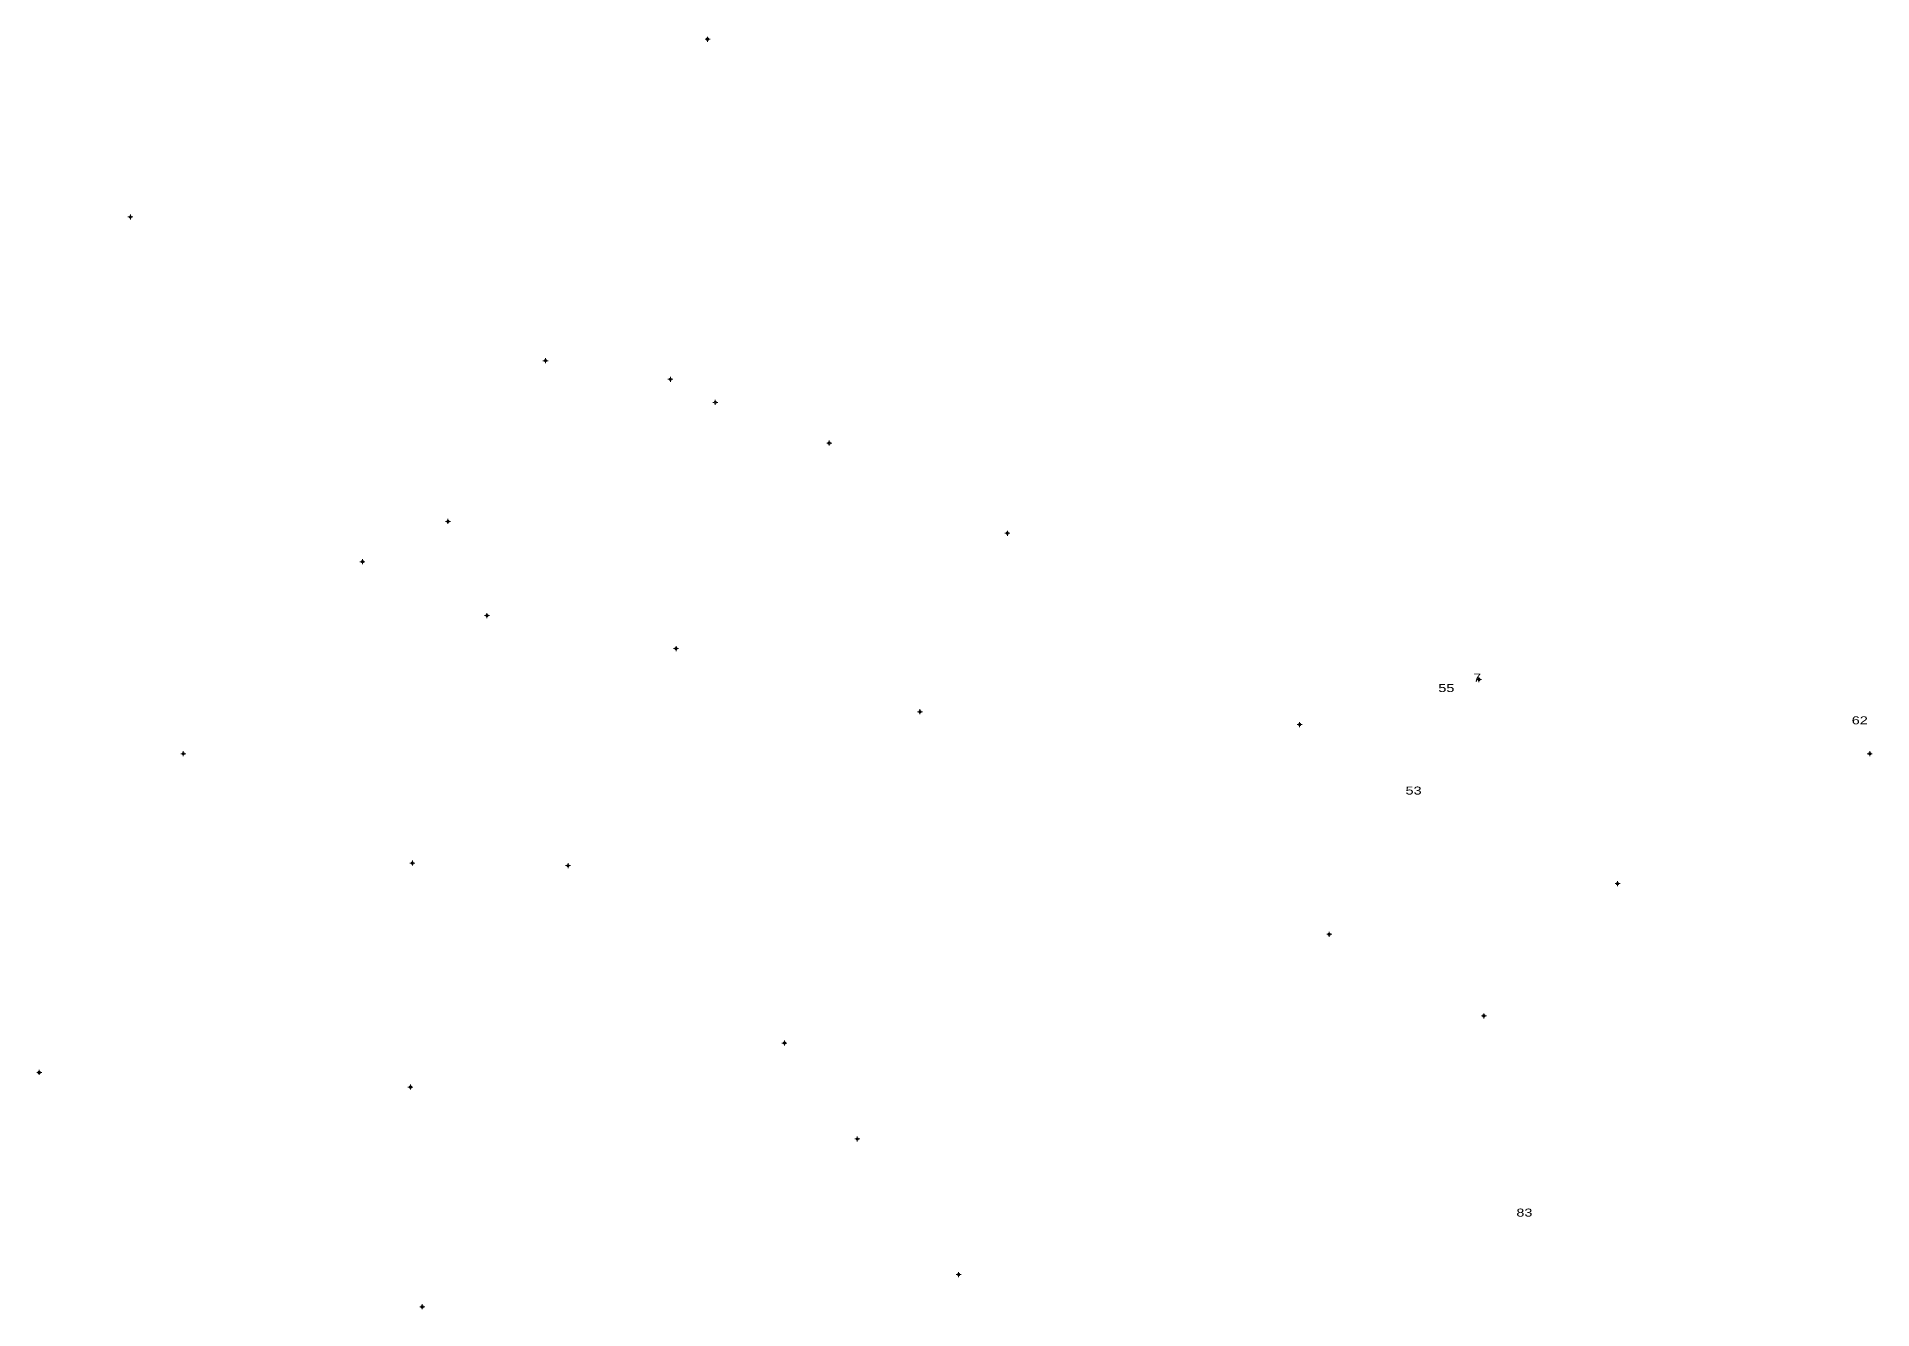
# Model space of a CAD drawing. Header units: metres. Extents: x 397680 to 399663, y 48567 to 49853.
# Drawn here: x 399204.1 to 399662.8, y 49152.5 to 49470.6 of the extents above; entities that cross this region are included whole.
import ezdxf
from ezdxf.enums import TextEntityAlignment as Align

# ---------------------------------------------------------------- set-up
doc = ezdxf.new("R2010")
doc.units = ezdxf.units.M
doc.header["$LTSCALE"] = 1.4
doc.layers.add('50', color=7, linetype='Continuous', lineweight=13)
doc.layers.add('52', color=7, linetype='Continuous')

msp = doc.modelspace()

# ---------------------------------------------------------------- hatches: boundary and pattern name
at = {"layer": '50'}
for points in [[(399371.796, 49469.978, 1), (399371.646, 49469.978, 1)], [(399227.574, 49425.529, 1), (399227.424, 49425.529, 1)], [(399331.297, 49389.603, 1), (399331.147, 49389.603, 1)], [(399331.297, 49389.603, 1), (399331.147, 49389.603, 1)], [(399362.491, 49384.954, 1), (399362.341, 49384.954, 1)], [(399362.491, 49384.954, 1), (399362.341, 49384.954, 1)], [(399373.738, 49379.189, 1), (399373.588, 49379.189, 1)], [(399402.187, 49369, 1), (399402.037, 49369, 1)], [(399306.918, 49349.421, 1), (399306.768, 49349.421, 1)], [(399306.918, 49349.421, 1), (399306.768, 49349.421, 1)], [(399446.715, 49346.477, 1), (399446.565, 49346.477, 1)], [(399446.715, 49346.477, 1), (399446.565, 49346.477, 1)], [(399285.568, 49339.35, 1), (399285.418, 49339.35, 1)], [(399285.568, 49339.35, 1), (399285.418, 49339.35, 1)], [(399316.662, 49325.885, 1), (399316.512, 49325.885, 1)], [(399316.662, 49325.885, 1), (399316.512, 49325.885, 1)], [(399363.916, 49317.636, 1), (399363.766, 49317.636, 1)], [(399363.916, 49317.636, 1), (399363.766, 49317.636, 1)], [(399564.552, 49309.904, 1), (399564.402, 49309.904, 1)], [(399564.552, 49309.904, 1), (399564.402, 49309.904, 1)], [(399564.552, 49309.904, 1), (399564.402, 49309.904, 1)], [(399564.552, 49309.904, 1), (399564.402, 49309.904, 1)], [(399424.865, 49301.838, 1), (399424.715, 49301.838, 1)], [(399424.865, 49301.838, 1), (399424.715, 49301.838, 1)], [(399424.865, 49301.838, 1), (399424.715, 49301.838, 1)], [(399424.865, 49301.838, 1), (399424.715, 49301.838, 1)], [(399519.745, 49298.645, 1), (399519.595, 49298.645, 1)], [(399240.797, 49291.351, 1), (399240.647, 49291.351, 1)], [(399240.797, 49291.351, 1), (399240.647, 49291.351, 1)], [(399662.206, 49291.351, 1), (399662.056, 49291.351, 1)], [(399298.027, 49264.006, 1), (399297.877, 49264.006, 1)], [(399298.027, 49264.006, 1), (399297.877, 49264.006, 1)], [(399336.922, 49263.376, 1), (399336.772, 49263.376, 1)], [(399599.177, 49258.884, 1), (399599.027, 49258.884, 1)], [(399599.177, 49258.884, 1), (399599.027, 49258.884, 1)], [(399527.132, 49246.211, 1), (399526.982, 49246.211, 1)], [(399565.779, 49225.814, 1), (399565.629, 49225.814, 1)], [(399565.779, 49225.814, 1), (399565.629, 49225.814, 1)], [(399391.003, 49219.014, 1), (399390.853, 49219.014, 1)], [(399391.003, 49219.014, 1), (399390.853, 49219.014, 1)], [(399391.003, 49219.014, 1), (399390.853, 49219.014, 1)], [(399204.786, 49211.67, 1), (399204.636, 49211.67, 1)], [(399204.786, 49211.67, 1), (399204.636, 49211.67, 1)], [(399297.552, 49208.008, 1), (399297.402, 49208.008, 1)], [(399297.552, 49208.008, 1), (399297.402, 49208.008, 1)], [(399297.552, 49208.008, 1), (399297.402, 49208.008, 1)], [(399297.552, 49208.008, 1), (399297.402, 49208.008, 1)], [(399409.214, 49195.048, 1), (399409.064, 49195.048, 1)], [(399409.214, 49195.048, 1), (399409.064, 49195.048, 1)], [(399434.526, 49161.157, 1), (399434.376, 49161.157, 1)], [(399300.492, 49153.087, 1), (399300.342, 49153.087, 1)]]:
    msp.add_hatch(color=256, dxfattribs=at).paths.add_polyline_path(points)

# ---------------------------------------------------------------- linework, layer by layer
for p, q in [((399371.41, 49469.98), (399371.1, 49469.98)), ((399371.72, 49470.6), (399371.72, 49470.29)), ((399371.72, 49469.67), (399371.72, 49469.35)), ((399372.35, 49469.98), (399372.03, 49469.98)), ((399227.19, 49425.53), (399226.87, 49425.53)), ((399227.5, 49426.15), (399227.5, 49425.84)), ((399227.5, 49425.22), (399227.5, 49424.9)), ((399228.12, 49425.53), (399227.81, 49425.53)), ((399330.91, 49389.6), (399330.6, 49389.6)), ((399330.91, 49389.6), (399330.6, 49389.6)), ((399331.22, 49390.23), (399331.22, 49389.92)), ((399331.22, 49390.23), (399331.22, 49389.92)), ((399331.85, 49389.6), (399331.53, 49389.6)), ((399331.85, 49389.6), (399331.53, 49389.6)), ((399331.22, 49389.29), (399331.22, 49388.98)), ((399331.22, 49389.29), (399331.22, 49388.98)), ((399362.42, 49385.58), (399362.42, 49385.27)), ((399362.42, 49385.58), (399362.42, 49385.27)), ((399362.1, 49384.95), (399361.79, 49384.95)), ((399362.1, 49384.95), (399361.79, 49384.95)), ((399362.42, 49384.64), (399362.42, 49384.33)), ((399362.42, 49384.64), (399362.42, 49384.33)), ((399363.04, 49384.95), (399362.73, 49384.95)), ((399363.04, 49384.95), (399362.73, 49384.95)), ((399373.35, 49379.19), (399373.04, 49379.19)), ((399373.66, 49379.81), (399373.66, 49379.5)), ((399373.66, 49378.88), (399373.66, 49378.56)), ((399374.29, 49379.19), (399373.98, 49379.19)), ((399401.8, 49369), (399401.49, 49369)), ((399402.11, 49369.63), (399402.11, 49369.31)), ((399402.11, 49368.69), (399402.11, 49368.38)), ((399402.74, 49369), (399402.42, 49369)), ((399306.53, 49349.42), (399306.22, 49349.42)), ((399306.53, 49349.42), (399306.22, 49349.42)), ((399306.84, 49350.05), (399306.84, 49349.73)), ((399306.84, 49350.05), (399306.84, 49349.73)), ((399306.84, 49349.11), (399306.84, 49348.8)), ((399306.84, 49349.11), (399306.84, 49348.8)), ((399307.47, 49349.42), (399307.16, 49349.42)), ((399307.47, 49349.42), (399307.16, 49349.42)), ((399446.33, 49346.48), (399446.02, 49346.48)), ((399446.33, 49346.48), (399446.02, 49346.48)), ((399446.64, 49347.1), (399446.64, 49346.79)), ((399446.64, 49347.1), (399446.64, 49346.79)), ((399446.64, 49346.16), (399446.64, 49345.85)), ((399446.64, 49346.16), (399446.64, 49345.85)), ((399447.26, 49346.48), (399446.95, 49346.48)), ((399447.26, 49346.48), (399446.95, 49346.48)), ((399285.18, 49339.35), (399284.87, 49339.35)), ((399285.18, 49339.35), (399284.87, 49339.35)), ((399285.49, 49339.98), (399285.49, 49339.66)), ((399285.49, 49339.98), (399285.49, 49339.66)), ((399286.12, 49339.35), (399285.81, 49339.35)), ((399286.12, 49339.35), (399285.81, 49339.35)), ((399285.49, 49339.04), (399285.49, 49338.72)), ((399285.49, 49339.04), (399285.49, 49338.72)), ((399316.27, 49325.89), (399315.96, 49325.89)), ((399316.27, 49325.89), (399315.96, 49325.89)), ((399316.59, 49326.51), (399316.59, 49326.2)), ((399316.59, 49326.51), (399316.59, 49326.2)), ((399316.59, 49325.57), (399316.59, 49325.26)), ((399316.59, 49325.57), (399316.59, 49325.26)), ((399317.21, 49325.89), (399316.9, 49325.89)), ((399317.21, 49325.89), (399316.9, 49325.89)), ((399363.53, 49317.64), (399363.22, 49317.64)), ((399363.53, 49317.64), (399363.22, 49317.64)), ((399363.84, 49318.26), (399363.84, 49317.95)), ((399363.84, 49318.26), (399363.84, 49317.95)), ((399363.84, 49317.32), (399363.84, 49317.01)), ((399363.84, 49317.32), (399363.84, 49317.01)), ((399364.47, 49317.64), (399364.15, 49317.64)), ((399364.47, 49317.64), (399364.15, 49317.64)), ((399564.16, 49309.9), (399563.85, 49309.9)), ((399564.16, 49309.9), (399563.85, 49309.9)), ((399564.16, 49309.9), (399563.85, 49309.9)), ((399564.16, 49309.9), (399563.85, 49309.9)), ((399564.48, 49310.53), (399564.48, 49310.22)), ((399564.48, 49310.53), (399564.48, 49310.22)), ((399564.48, 49310.53), (399564.48, 49310.22)), ((399564.48, 49310.53), (399564.48, 49310.22)), ((399564.48, 49309.59), (399564.48, 49309.28)), ((399564.48, 49309.59), (399564.48, 49309.28)), ((399564.48, 49309.59), (399564.48, 49309.28)), ((399564.48, 49309.59), (399564.48, 49309.28)), ((399565.1, 49309.9), (399564.79, 49309.9)), ((399565.1, 49309.9), (399564.79, 49309.9)), ((399565.1, 49309.9), (399564.79, 49309.9)), ((399565.1, 49309.9), (399564.79, 49309.9)), ((399424.79, 49302.46), (399424.79, 49302.15)), ((399424.79, 49302.46), (399424.79, 49302.15)), ((399424.79, 49302.46), (399424.79, 49302.15)), ((399424.79, 49302.46), (399424.79, 49302.15)), ((399424.48, 49301.84), (399424.16, 49301.84)), ((399424.48, 49301.84), (399424.16, 49301.84)), ((399424.48, 49301.84), (399424.16, 49301.84)), ((399424.48, 49301.84), (399424.16, 49301.84)), ((399424.79, 49301.53), (399424.79, 49301.21)), ((399424.79, 49301.53), (399424.79, 49301.21)), ((399424.79, 49301.53), (399424.79, 49301.21)), ((399424.79, 49301.53), (399424.79, 49301.21)), ((399425.42, 49301.84), (399425.1, 49301.84)), ((399425.42, 49301.84), (399425.1, 49301.84)), ((399425.42, 49301.84), (399425.1, 49301.84)), ((399425.42, 49301.84), (399425.1, 49301.84)), ((399519.36, 49298.65), (399519.04, 49298.65)), ((399519.67, 49299.27), (399519.67, 49298.96)), ((399519.67, 49298.33), (399519.67, 49298.02)), ((399520.3, 49298.65), (399519.98, 49298.65)), ((399240.41, 49291.35), (399240.1, 49291.35)), ((399240.41, 49291.35), (399240.1, 49291.35)), ((399240.72, 49291.98), (399240.72, 49291.66)), ((399240.72, 49291.98), (399240.72, 49291.66)), ((399240.72, 49291.04), (399240.72, 49290.73)), ((399240.72, 49291.04), (399240.72, 49290.73)), ((399241.35, 49291.35), (399241.03, 49291.35)), ((399241.35, 49291.35), (399241.03, 49291.35)), ((399661.82, 49291.35), (399661.51, 49291.35)), ((399662.13, 49291.98), (399662.13, 49291.66)), ((399662.13, 49291.04), (399662.13, 49290.73)), ((399662.76, 49291.35), (399662.44, 49291.35)), ((399297.64, 49264.01), (399297.33, 49264.01)), ((399297.64, 49264.01), (399297.33, 49264.01)), ((399297.95, 49264.63), (399297.95, 49264.32)), ((399297.95, 49264.63), (399297.95, 49264.32)), ((399297.95, 49263.69), (399297.95, 49263.38)), ((399297.95, 49263.69), (399297.95, 49263.38)), ((399298.58, 49264.01), (399298.26, 49264.01)), ((399298.58, 49264.01), (399298.26, 49264.01)), ((399336.53, 49263.38), (399336.22, 49263.38)), ((399336.85, 49264), (399336.85, 49263.69)), ((399336.85, 49263.06), (399336.85, 49262.75)), ((399337.47, 49263.38), (399337.16, 49263.38)), ((399598.79, 49258.88), (399598.48, 49258.88)), ((399598.79, 49258.88), (399598.48, 49258.88)), ((399599.1, 49259.51), (399599.1, 49259.2)), ((399599.1, 49259.51), (399599.1, 49259.2)), ((399599.1, 49258.57), (399599.1, 49258.26)), ((399599.1, 49258.57), (399599.1, 49258.26)), ((399599.73, 49258.88), (399599.41, 49258.88)), ((399599.73, 49258.88), (399599.41, 49258.88)), ((399526.74, 49246.21), (399526.43, 49246.21)), ((399527.06, 49246.84), (399527.06, 49246.52)), ((399527.06, 49245.9), (399527.06, 49245.59)), ((399527.68, 49246.21), (399527.37, 49246.21)), ((399565.39, 49225.81), (399565.08, 49225.81)), ((399565.39, 49225.81), (399565.08, 49225.81)), ((399565.7, 49226.44), (399565.7, 49226.13)), ((399565.7, 49226.44), (399565.7, 49226.13)), ((399565.7, 49225.5), (399565.7, 49225.19)), ((399565.7, 49225.5), (399565.7, 49225.19)), ((399566.33, 49225.81), (399566.02, 49225.81)), ((399566.33, 49225.81), (399566.02, 49225.81)), ((399390.62, 49219.01), (399390.3, 49219.01)), ((399390.62, 49219.01), (399390.3, 49219.01)), ((399390.62, 49219.01), (399390.3, 49219.01)), ((399390.93, 49219.64), (399390.93, 49219.33)), ((399390.93, 49219.64), (399390.93, 49219.33)), ((399390.93, 49219.64), (399390.93, 49219.33)), ((399390.93, 49218.7), (399390.93, 49218.39)), ((399390.93, 49218.7), (399390.93, 49218.39)), ((399390.93, 49218.7), (399390.93, 49218.39)), ((399391.55, 49219.01), (399391.24, 49219.01)), ((399391.55, 49219.01), (399391.24, 49219.01)), ((399391.55, 49219.01), (399391.24, 49219.01)), ((399204.4, 49211.67), (399204.09, 49211.67)), ((399204.4, 49211.67), (399204.09, 49211.67)), ((399204.71, 49212.3), (399204.71, 49211.98)), ((399204.71, 49212.3), (399204.71, 49211.98)), ((399204.71, 49211.36), (399204.71, 49211.05)), ((399204.71, 49211.36), (399204.71, 49211.05)), ((399205.34, 49211.67), (399205.02, 49211.67)), ((399205.34, 49211.67), (399205.02, 49211.67)), ((399297.16, 49208.01), (399296.85, 49208.01)), ((399297.16, 49208.01), (399296.85, 49208.01)), ((399297.16, 49208.01), (399296.85, 49208.01)), ((399297.16, 49208.01), (399296.85, 49208.01)), ((399297.48, 49208.63), (399297.48, 49208.32)), ((399297.48, 49208.63), (399297.48, 49208.32)), ((399297.48, 49208.63), (399297.48, 49208.32)), ((399297.48, 49208.63), (399297.48, 49208.32)), ((399297.48, 49207.7), (399297.48, 49207.38)), ((399297.48, 49207.7), (399297.48, 49207.38)), ((399297.48, 49207.7), (399297.48, 49207.38)), ((399297.48, 49207.7), (399297.48, 49207.38)), ((399298.1, 49208.01), (399297.79, 49208.01)), ((399298.1, 49208.01), (399297.79, 49208.01)), ((399298.1, 49208.01), (399297.79, 49208.01)), ((399298.1, 49208.01), (399297.79, 49208.01)), ((399408.83, 49195.05), (399408.51, 49195.05)), ((399408.83, 49195.05), (399408.51, 49195.05)), ((399409.14, 49195.67), (399409.14, 49195.36)), ((399409.14, 49195.67), (399409.14, 49195.36)), ((399409.14, 49194.74), (399409.14, 49194.42)), ((399409.14, 49194.74), (399409.14, 49194.42)), ((399409.76, 49195.05), (399409.45, 49195.05)), ((399409.76, 49195.05), (399409.45, 49195.05)), ((399434.14, 49161.16), (399433.83, 49161.16)), ((399434.45, 49161.78), (399434.45, 49161.47)), ((399434.45, 49160.84), (399434.45, 49160.53)), ((399435.08, 49161.16), (399434.76, 49161.16)), ((399300.1, 49153.09), (399299.79, 49153.09)), ((399300.42, 49153.71), (399300.42, 49153.4)), ((399300.42, 49152.77), (399300.42, 49152.46)), ((399301.04, 49153.09), (399300.73, 49153.09))]:
    msp.add_line(p, q, dxfattribs=at)
for centre, radius in [((399371.721, 49469.978), 0.312), ((399371.721, 49469.978), 0.075), ((399227.499, 49425.529), 0.312), ((399227.499, 49425.529), 0.075), ((399331.222, 49389.603), 0.312), ((399331.222, 49389.603), 0.312), ((399331.222, 49389.603), 0.075), ((399331.222, 49389.603), 0.075), ((399362.416, 49384.954), 0.312), ((399362.416, 49384.954), 0.312), ((399362.416, 49384.954), 0.075), ((399362.416, 49384.954), 0.075), ((399373.663, 49379.189), 0.312), ((399373.663, 49379.189), 0.075), ((399402.112, 49369), 0.312), ((399402.112, 49369), 0.075), ((399306.843, 49349.421), 0.312), ((399306.843, 49349.421), 0.312), ((399306.843, 49349.421), 0.075), ((399306.843, 49349.421), 0.075), ((399446.64, 49346.477), 0.312), ((399446.64, 49346.477), 0.312), ((399446.64, 49346.477), 0.075), ((399446.64, 49346.477), 0.075), ((399285.493, 49339.35), 0.312), ((399285.493, 49339.35), 0.312), ((399285.493, 49339.35), 0.075), ((399285.493, 49339.35), 0.075), ((399316.587, 49325.885), 0.312), ((399316.587, 49325.885), 0.312), ((399316.587, 49325.885), 0.075), ((399316.587, 49325.885), 0.075), ((399363.841, 49317.636), 0.312), ((399363.841, 49317.636), 0.312), ((399363.841, 49317.636), 0.075), ((399363.841, 49317.636), 0.075), ((399564.477, 49309.904), 0.312), ((399564.477, 49309.904), 0.312), ((399564.477, 49309.904), 0.312), ((399564.477, 49309.904), 0.312), ((399564.477, 49309.904), 0.075), ((399564.477, 49309.904), 0.075), ((399564.477, 49309.904), 0.075), ((399564.477, 49309.904), 0.075), ((399424.79, 49301.838), 0.312), ((399424.79, 49301.838), 0.312), ((399424.79, 49301.838), 0.312), ((399424.79, 49301.838), 0.312), ((399424.79, 49301.838), 0.075), ((399424.79, 49301.838), 0.075), ((399424.79, 49301.838), 0.075), ((399424.79, 49301.838), 0.075), ((399519.67, 49298.645), 0.312), ((399519.67, 49298.645), 0.075), ((399240.722, 49291.351), 0.312), ((399240.722, 49291.351), 0.312), ((399240.722, 49291.351), 0.075), ((399240.722, 49291.351), 0.075), ((399662.131, 49291.351), 0.312), ((399662.131, 49291.351), 0.075), ((399297.952, 49264.006), 0.312), ((399297.952, 49264.006), 0.312), ((399297.952, 49264.006), 0.075), ((399297.952, 49264.006), 0.075), ((399336.847, 49263.376), 0.312), ((399336.847, 49263.376), 0.075), ((399599.102, 49258.884), 0.312), ((399599.102, 49258.884), 0.312), ((399599.102, 49258.884), 0.075), ((399599.102, 49258.884), 0.075), ((399527.057, 49246.211), 0.312), ((399527.057, 49246.211), 0.075), ((399565.704, 49225.814), 0.312), ((399565.704, 49225.814), 0.312), ((399565.704, 49225.814), 0.075), ((399565.704, 49225.814), 0.075), ((399390.928, 49219.014), 0.312), ((399390.928, 49219.014), 0.312), ((399390.928, 49219.014), 0.312), ((399390.928, 49219.014), 0.075), ((399390.928, 49219.014), 0.075), ((399390.928, 49219.014), 0.075), ((399204.711, 49211.67), 0.312), ((399204.711, 49211.67), 0.312), ((399204.711, 49211.67), 0.075), ((399204.711, 49211.67), 0.075), ((399297.477, 49208.008), 0.312), ((399297.477, 49208.008), 0.312), ((399297.477, 49208.008), 0.312), ((399297.477, 49208.008), 0.312), ((399297.477, 49208.008), 0.075), ((399297.477, 49208.008), 0.075), ((399297.477, 49208.008), 0.075), ((399297.477, 49208.008), 0.075), ((399409.139, 49195.048), 0.312), ((399409.139, 49195.048), 0.312), ((399409.139, 49195.048), 0.075), ((399409.139, 49195.048), 0.075), ((399434.451, 49161.157), 0.312), ((399434.451, 49161.157), 0.075), ((399300.417, 49153.087), 0.312), ((399300.417, 49153.087), 0.075)]:
    msp.add_circle(centre, radius, dxfattribs=at)

# ---------------------------------------------------------------- texts
at = {"layer": '50', "width": 1.3}
msp.add_text('7  ', height=2, dxfattribs=at).set_placement((399564.985, 49309.4), align=Align.CENTER)
msp.add_text('7  ', height=2, dxfattribs=at).set_placement((399564.985, 49309.4), align=Align.CENTER)
msp.add_text('7  ', height=2, dxfattribs=at).set_placement((399564.985, 49309.4), align=Align.CENTER)
msp.add_text('7  ', height=2, dxfattribs=at).set_placement((399564.985, 49309.4), align=Align.CENTER)
at = {"layer": '52', "width": 1.35}
for s, p in [('55  ', (399557.325, 49306.77)), ('62  ', (399660.635, 49298.7)), ('53  ', (399549.145, 49281.14)), ('83  ', (399576.835, 49175.64))]:
    msp.add_text(s, height=2, dxfattribs=at).set_placement(p, align=Align.CENTER)

doc.saveas('drawing.dxf')
